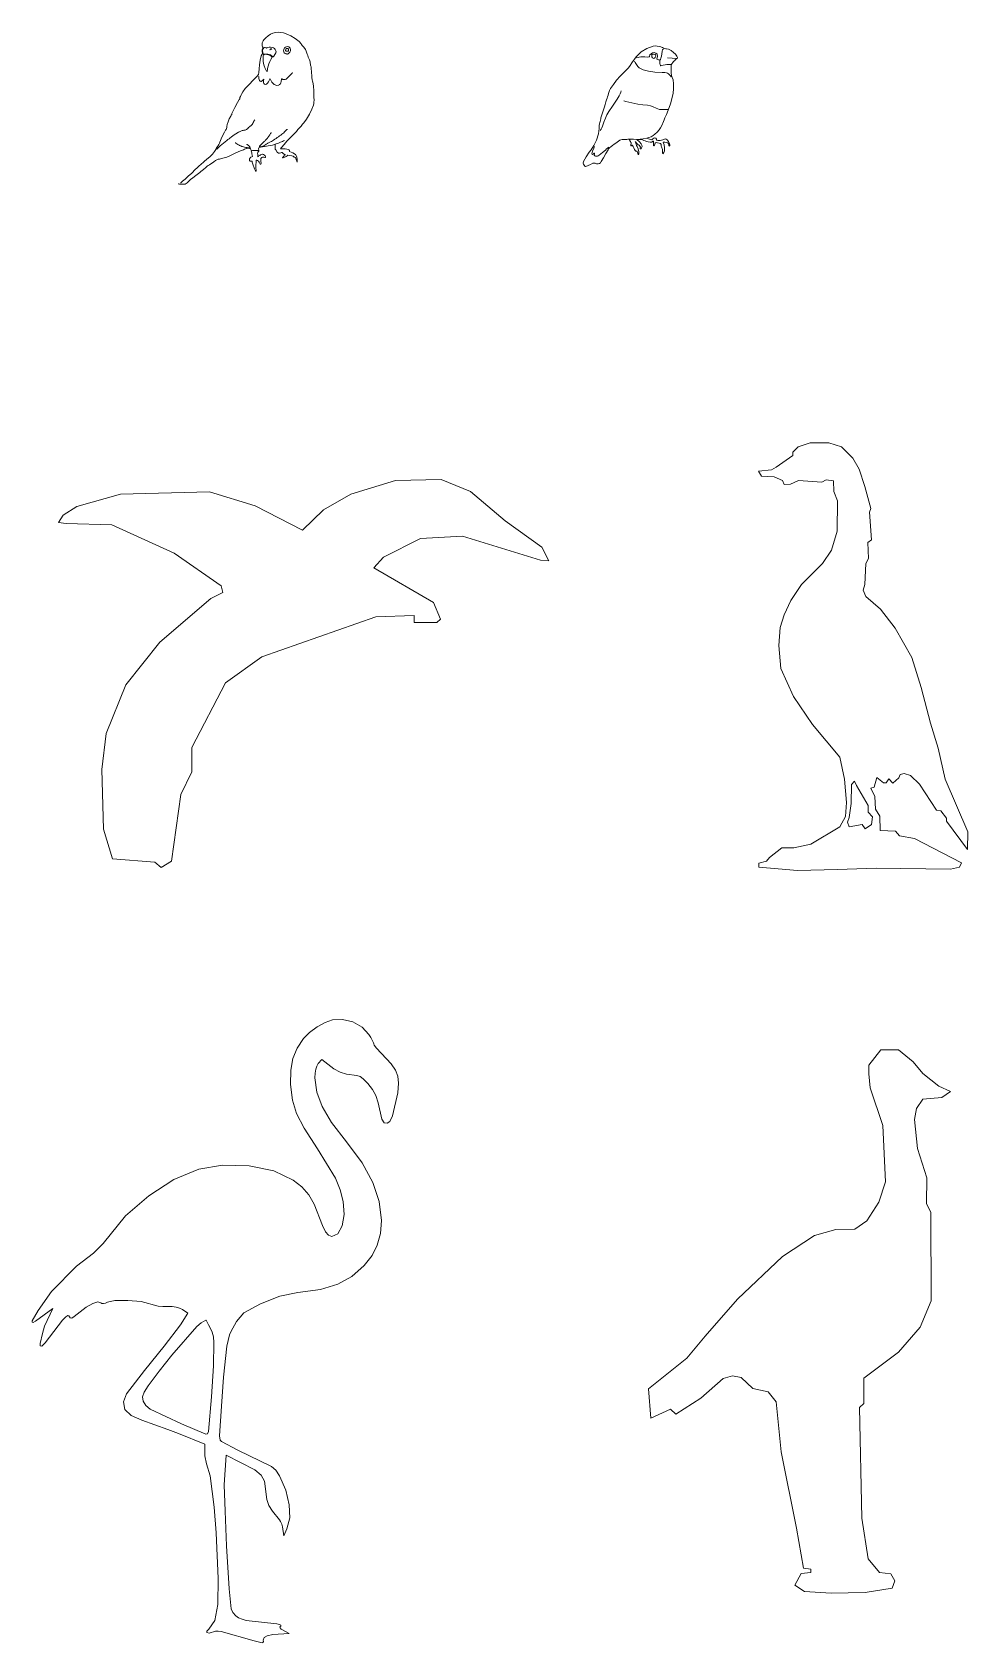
# Model space of a CAD drawing. Header units: millimetres. Extents: x -63086 to 144078, y -129912 to 13382.
# Drawn here: x -53376 to -52391, y -97808 to -96113 of the extents above; entities that cross this region are included whole.
import ezdxf

# ---------------------------------------------------------------- set-up
doc = ezdxf.new("R2010")
doc.units = ezdxf.units.MM
doc.layers.get('0').update_dxf_attribs({"lineweight": 0})
doc.layers.add('展開建具用', color=250, linetype='Continuous', lineweight=9)

# ---------------------------------------------------------------- blocks, each defined once
blk = doc.blocks.new('鳥2（CAD素材.com）')
at = {"color": 0, "linetype": 'ByBlock', "lineweight": -2}
for points in [[(1.8, 15.6), (2.2, 15.8), (2.7, 16.4), (5.5, 19.7), (8.5, 23.1), (11.6, 26.5), (14.7, 29.6), (16.6, 31.5), (18.5, 33.5), (20.1, 35.3), (21.1, 36.4), (22, 37.6), (23.3, 39.1), (24.7, 40.9), (26.1, 42.5), (29, 46.5), (32.1, 51.6), (34.8, 56.8), (36.3, 60.9), (36.7, 62.7), (36.9, 64.3), (37, 66.2), (36.9, 69.6), (36.6, 76.5), (36.3, 80.8), (35.9, 83.9), (35.4, 86.4), (35.1, 87.9), (34.8, 90.1), (34.6, 92.5), (34.4, 94.7), (34.3, 96.9), (34.1, 98.9), (33.9, 100.6), (33.8, 101.3), (33.6, 102), (33.4, 103), (33.2, 104.2), (33, 105.3), (32.8, 106.5), (32.5, 107.7), (32.2, 108.8), (31.8, 109.5), (31.5, 110.3), (30.9, 111.7), (30.3, 113.2), (29.8, 114.8), (28.8, 117.8), (28, 119.5), (27.2, 120.8), (26, 122.4), (25.3, 123.2), (24.6, 124), (23.9, 124.9), (23.5, 125.6), (21.2, 128.1), (17.2, 131.1), (12.5, 133.9), (7.7, 136.2), (4.8, 137.2), (2, 137.7), (-0.8, 137.8), (-3.7, 137.5), (-6.3, 136.8), (-8.8, 135.7), (-11.2, 134.1), (-13.6, 132), (-14.7, 130.9), (-15.8, 129.7), (-16.7, 128.6), (-17.1, 127.9), (-17.6, 126.5), (-17.7, 125), (-17.6, 123.5), (-17.2, 122.6), (-16.9, 122.1), (-16.9, 121.7), (-17, 121.2), (-17.3, 120.5), (-17.6, 119.7), (-17.7, 119), (-17.7, 118.2), (-17.5, 117.2), (-17.3, 116.1), (-17.3, 115.5), (-17.4, 115), (-17.7, 114.6), (-18.6, 113), (-19.6, 108.5), (-20.4, 103.6), (-20.8, 99.2), (-21, 95.5), (-21.6, 93.5), (-23, 91.6), (-26.6, 87.9), (-31.8, 82.6), (-35.6, 78.5), (-38.1, 75.2), (-39.4, 72.7), (-39.8, 71.8), (-40.1, 71), (-40.4, 70.3), (-40.6, 70.1), (-40.8, 70), (-40.9, 69.7), (-40.9, 69.4), (-41, 69), (-41, 68.6), (-41.3, 67.9), (-41.7, 67.1), (-42.1, 66.3), (-43.6, 63.8), (-46.3, 58.6), (-49.2, 52.9), (-49.4, 52.3), (-49.4, 52), (-49.7, 51.3), (-50.2, 50.5), (-50.7, 49.6), (-52.2, 46.6), (-53.5, 43.6), (-54.5, 40.8), (-54.9, 38.6), (-55, 37.4), (-55.3, 36.4), (-55.6, 35.5), (-56.1, 34.6), (-57.3, 32.7), (-58.9, 29.4), (-60.7, 25.7), (-62.2, 22.2), (-62.7, 21), (-63.4, 19.7), (-63.9, 18.6), (-64.4, 18), (-64.8, 17.4), (-65.3, 16.5), (-65.9, 15.5), (-66.4, 14.5), (-67.7, 12.3), (-70, 9.5), (-72.9, 6.6), (-76, 4.1), (-76.9, 3.3), (-77.7, 2.7), (-78.4, 2.1), (-78.6, 1.9), (-78.7, 1.8), (-79.4, 1.2), (-80.1, 0.5), (-81, -0.2), (-82.1, -1.3), (-83.9, -2.9), (-86, -4.9), (-88, -6.8), (-91.8, -10.4), (-95.5, -13.8), (-98.8, -16.8), (-101.5, -19), (-102.2, -19.6), (-102.8, -20.2), (-103.3, -20.7), (-103.4, -20.9)], [(-21.4, 91.4), (-21.1, 91.1), (-21, 89.3), (-20.8, 88), (-20.5, 86.9), (-19.9, 86.2), (-19.2, 86), (-18.8, 86), (-18.3, 86.3), (-17.7, 86.7), (-17.2, 87.1), (-16, 88.3), (-16.1, 86.4), (-16.1, 84.8), (-15.8, 83.7), (-15.2, 83), (-14.3, 82.8), (-13.2, 83.1), (-12, 84.2), (-10.8, 85.6), (-10.1, 87.1), (-9.7, 88.4), (-9.3, 88.9), (-9.1, 88.8), (-8.8, 88), (-7.6, 85.2), (-5, 82.8), (-2.2, 81.6), (-0.1, 82.2), (0.4, 82.7), (0.5, 82.7), (1.8, 83.5), (2.1, 84.5), (2.3, 85.8), (2.4, 86.8), (2.6, 87.7), (2.7, 88.5), (2.8, 88.7), (2.9, 88.7), (3.2, 88.7), (3.5, 88.6), (3.8, 88.4), (4.2, 88.2), (4.7, 88.1), (5.3, 88), (5.9, 88), (6.7, 88.1), (7.5, 88.6), (8.7, 89.5), (10.5, 91.3), (11.8, 92.6), (13, 93.8), (14, 94.9), (14.3, 95.4), (14.2, 95.4)], [(-25.2, 45.6), (-25.4, 45.5), (-25.9, 44.8), (-26.4, 43.9), (-27, 42.9), (-27.6, 41.8), (-28.3, 40.8), (-29, 39.9), (-29.5, 39.4), (-30.1, 39), (-30.9, 38.2), (-31.9, 37.4), (-32.8, 36.6), (-34.1, 35.5), (-34.9, 35), (-35.6, 34.7), (-36.4, 34.7), (-37, 34.7), (-37.8, 34.5), (-38.6, 34.3), (-39.4, 33.9), (-40.1, 33.6), (-40.8, 33.3), (-41.4, 33), (-41.8, 33), (-42.7, 32.7), (-45.4, 31), (-48.1, 29.1), (-50.4, 27.4), (-51.3, 26.6), (-52.5, 25.7), (-53.7, 24.8), (-54.8, 24), (-58.4, 21.1), (-61.9, 18.1), (-65, 15.2), (-65.3, 14.3)], [(14.7, 7.6), (14.8, 7.5), (13.5, 7.8), (9.4, 8.6), (8.6, 7.7), (7.6, 6.9), (6.1, 6.2), (4.5, 5.6), (4, 5.7), (3.9, 5.8), (3.9, 5.9), (4, 5.9), (4.2, 6), (4.4, 6), (4.5, 6.1), (4.5, 6.2), (4.5, 6.3), (4.4, 6.5), (4.6, 6.8), (5, 7.2), (5.4, 7.6), (6.2, 8.2), (6.6, 8.7), (6.5, 9), (6.1, 9.2), (5.8, 9.2), (5.4, 9.5), (4.9, 9.9), (4.5, 10.3), (3.7, 11), (3.3, 11.3), (2.9, 11.3), (2.2, 10.9), (0.7, 10.5), (-0.5, 10.7), (-1.7, 11.7), (-3.4, 13.9), (-3.8, 14.7), (-4.1, 15.4), (-4.1, 16.3), (-4, 17.6), (-3.9, 18.5), (-3.9, 19.3), (-3.8, 19.9), (-3.9, 20), (-3.9, 20), (-4.7, 19.7), (-5.6, 19.4), (-6.6, 19.1), (-8.6, 18.6), (-11.3, 18.1), (-14.7, 17.5), (-19.3, 16.9), (-20.4, 16.6), (-21.1, 16), (-21.4, 15.1), (-21.3, 13.7), (-21.2, 13.2), (-21.3, 12.8), (-21.5, 12.3), (-21.7, 12), (-22.1, 11.5), (-22.3, 11), (-22.4, 10.2), (-22.3, 9.1), (-22.3, 8.3), (-22.2, 7.6), (-22.2, 6.9), (-22.2, 6.8), (-22.1, 6.8), (-21.6, 7.2), (-21, 7.6), (-20.2, 8.1), (-19.4, 8.7), (-18.5, 9.1), (-17.7, 9.5), (-17.2, 9.6), (-16.2, 9.3), (-15.2, 8.6), (-14.4, 7.7), (-14.2, 6.8), (-14.2, 6.3), (-14.4, 6.1), (-14.9, 6), (-15.9, 6.2), (-16.8, 6.3), (-17.4, 6.2), (-17.9, 6), (-18.5, 5.5), (-18.9, 4.9), (-19.2, 4.3), (-19.2, 3.5), (-18.9, 2), (-18.7, -0.3), (-19.1, -1.1), (-19.8, -0.9), (-20.8, 1), (-21.5, 2), (-22.4, 2.8), (-23.4, 3.3), (-24, 3.1), (-24, 2.9), (-24, 1.6), (-23.9, 0.1), (-24.4, -0.7), (-24.2, -3), (-24.2, -4.9), (-24.1, -7.6), (-24.1, -8.3), (-24.3, -8.4), (-24.8, -8), (-25.8, -6.1), (-27.4, -1.2), (-28.2, 1.1), (-28.2, 1.8), (-28.4, 2.1), (-28.7, 2.2), (-29.5, 2.2), (-30.2, 2.2), (-30.6, 2.4), (-30.8, 2.8), (-30.9, 3.6), (-30.9, 4.5), (-30.7, 5.1), (-30.3, 5.5), (-29.4, 6.2), (-27.9, 7.2), (-28.4, 9.8), (-28.6, 10.9), (-28.9, 11.8), (-29.1, 12.5), (-29.2, 12.8), (-29, 13.1), (-27.8, 13.4), (-26.1, 13.5), (-24.1, 13.5), (-21.8, 13.3), (-21.8, 13.6)], [(-106, -21.8), (-105.6, -21.9), (-104.5, -22), (-102.3, -22.1), (-98.7, -22.2), (-96.7, -20.7), (-95.9, -20), (-95.1, -19.3), (-94.4, -18.6), (-94, -18.2), (-93, -17.2), (-90.7, -15.4), (-87.5, -12.9), (-83.4, -9.8), (-82.1, -8.8), (-80.7, -7.7), (-79.5, -6.6), (-78.6, -5.8), (-77.7, -5.1), (-76.6, -4.2), (-75.4, -3.3), (-74.4, -2.6), (-73.2, -1.9), (-71.7, -0.8), (-70, 0.3), (-68.5, 1.4), (-66.6, 2.8), (-65.3, 3.6), (-64.1, 4.1), (-62.7, 4.4), (-59, 5.2), (-54.9, 6.5), (-50.9, 8.1), (-47.4, 9.8), (-45.3, 10.9), (-42.9, 12), (-40.3, 13.1), (-37.2, 14.2), (-36.1, 14.7), (-35.1, 15.1), (-34.2, 15.4), (-33.9, 15.6), (-33.6, 15.7), (-33.1, 15.8), (-32.5, 15.8), (-31.8, 15.7), (-30.9, 15.5), (-30.4, 15.3), (-30, 15), (-29.7, 14.5), (-29.3, 13.7)], [(11.2, 12.3), (11.2, 12.7), (11.1, 13.3), (10.9, 13.7), (10.8, 13.9), (9.9, 14.4), (8.5, 14.8), (6.7, 15.1), (4.7, 15.1), (1.6, 15)], [(14.8, 7.5), (14.9, 7.3), (15.3, 6.9), (15.6, 6.6), (16.1, 6.4), (16.4, 6.4), (16.9, 6.2), (17.3, 5.9), (17.7, 5.1), (18.2, 3.8), (19.1, 1.2), (19.1, 3.6), (18.7, 6.7), (17.3, 9.1), (14.8, 11), (11.2, 12.4)]]:
    blk.add_lwpolyline(points, dxfattribs=at)
for points in [[(-5.8, 121.4), (-4.8, 120.6), (-3.9, 119.5), (-3.2, 118.2), (-3, 117.1), (-3.2, 116), (-4.2, 114.3), (-5.3, 112.7), (-6, 112.1), (-6.3, 112.1), (-6.8, 112.2), (-7.2, 112.5), (-7.7, 112.9), (-9, 113.9), (-10.2, 114.5), (-11.6, 114.8), (-13.7, 114.9), (-16.5, 114.9), (-17, 117), (-17.2, 118.2), (-17.3, 119), (-17.1, 119.6), (-16.7, 120.4), (-16, 121.3), (-15.1, 121.8), (-14.3, 121.9), (-13.7, 121.5), (-13.5, 121.3), (-13.1, 121.2), (-12.6, 121.3), (-11.7, 121.7), (-10.2, 122.1), (-8.7, 122.1), (-7.2, 121.9)], [(-9.2, 119.8), (-9.7, 119.4), (-9.6, 119.3), (-9.5, 119.3), (-8.7, 119.6), (-7.8, 119.9), (-7.4, 120.2), (-7.5, 120.3), (-7.9, 120.4), (-8.1, 120.3), (-8.5, 120.2), (-8.9, 120)], [(6.9, 122.1), (6, 121.5), (5.5, 120.7), (5.1, 119.7), (5, 118.4), (5.2, 117.2), (5.7, 116.1), (6.5, 115.4), (7.4, 115.2), (7.7, 115.1), (8.1, 115.1), (8.5, 115), (8.8, 114.9), (9.2, 114.9), (9.6, 115.1), (10.2, 115.5), (10.8, 116.1), (11.5, 117), (12, 117.6), (12.2, 118.3), (12.2, 119.2), (11.8, 121.1), (10.6, 122.3), (8.9, 122.7)], [(7.5, 120.2), (7.3, 119.9), (7.2, 119.5), (7.1, 119.1), (7.1, 118.7), (7.2, 118.2), (7.5, 117.9), (7.9, 117.8), (8.6, 117.8), (9.5, 117.8), (9.8, 118), (10, 118.3), (10, 119.2), (10, 119.9), (9.9, 120.3), (9.6, 120.6), (9, 120.7), (8.6, 120.7), (8.1, 120.6), (7.7, 120.4)], [(-10, 113.9), (-9.6, 113.7), (-9.1, 113.3), (-8.6, 112.9), (-8.1, 112.5), (-7.1, 111.5), (-8.4, 109.3), (-9.7, 106.9), (-10.7, 104.5), (-11.4, 102.1), (-11.9, 99.5), (-12, 98.3), (-12.2, 97.3), (-12.4, 96.5), (-12.5, 96.4), (-13.1, 96.7), (-14.4, 99.7), (-15.6, 102.6), (-16.1, 104.8), (-16.4, 107.2), (-16.5, 110.2), (-16.5, 112.9), (-16.3, 113.8), (-16.1, 114), (-15.8, 114.2), (-15.5, 114.4), (-15.2, 114.5), (-14.1, 114.6), (-12.6, 114.5), (-11, 114.2)]]:
    blk.add_lwpolyline(points, close=True, dxfattribs=at)
for points in [[(8.9, 35.5, 0.067955), (8.8, 35.5, 0.343991), (8.7, 35.5, 0.027355), (8.3, 35.3, 0.027977), (7.8, 34.9, 0.016966), (7.3, 34.4, -0.035591), (4.2, 31.4, -0.014432), (-0.5, 27.8, -0.014493), (-5.6, 24.3, -0.02311), (-10.1, 21.7, 0.004946), (-11.5, 21, 0.006216), (-12.7, 20.3, 0.005049), (-13.8, 19.7, 0.048078), (-14.2, 19.4, -0.07726), (-15.8, 18.3, -0.039091), (-18, 17.5, -0.038893), (-20, 17.1, -0.448419), (-20.6, 17.6, -0.170565), (-20.5, 17.8, -0.012422), (-20, 18.4, -0.016228), (-19.4, 19, -0.011528), (-18.7, 19.7, 0.007819), (-15.9, 22.3, 0.016129), (-13.8, 24.4, 0.018733), (-12.1, 26.4, 0.015782), (-10.4, 28.7, 0.005192), (-9.6, 30, 0.008509), (-8.9, 31.1, 0.002925), (-8.3, 32.1, 0.16671), (-8.3, 32.2)], [(-33.7, 19.9, 0.28724), (-33.7, 19.8, 0.127106), (-33.4, 19.5, 0.014717), (-32.5, 19, -0.074287), (-31.7, 18.5, -0.032398), (-30.9, 17.5, -0.025855), (-30.2, 16.6, -0.352991), (-30.2, 16.2, -0.234355), (-30.7, 16, -0.003919), (-33.5, 16.4, -0.010693), (-36.2, 16.9, -0.019965), (-38.5, 17.4, -0.032952), (-39.5, 17.8, -0.01424), (-40.7, 18.4, -0.014019), (-42, 19.1, -0.018055), (-43.2, 19.8, 0.00406), (-45.3, 21.1, 0.05994), (-45.9, 21.4)], [(5.8, 23.9, 0.010053), (4.8, 23.4, -0.025586), (0.8, 21.6, -0.014394), (-3.9, 20, -0.014394)]]:
    blk.add_lwpolyline(points, format="xyb", dxfattribs=at)
blk = doc.blocks.new('鳥3（CAD素材.com）')
at = {"color": 0, "linetype": 'ByBlock', "lineweight": -2}
for points in [[(6.2, 109.5), (4.9, 110.1), (2.1, 111.1), (-0.4, 111.6), (-2.7, 111.8), (-4.9, 111.5), (-11.3, 109.3), (-17.3, 105.5), (-22.7, 100.3), (-27.1, 94.1), (-28.9, 91.2), (-30.6, 88.9), (-32.8, 86.6), (-35.9, 83.6), (-39.6, 79.9), (-43.3, 75.7), (-46.7, 71.4), (-49.7, 67), (-50.1, 66.2), (-50.6, 65.1), (-51.1, 63.9), (-51.5, 62.8), (-51.8, 61.6), (-52.3, 60), (-52.8, 58.4), (-53.3, 56.9), (-53.8, 55.2), (-54.5, 52.9), (-55.3, 50.3), (-55.9, 47.9), (-56.6, 45.6), (-57.3, 43.4), (-58, 41.5), (-58.5, 40.3), (-58.9, 39.4), (-59.3, 38.3), (-59.6, 37.1), (-59.8, 36.1), (-60, 35.1), (-60.3, 33.8), (-60.7, 32.4), (-61, 31.2), (-61.3, 29.9), (-61.6, 28.2), (-61.7, 26.5), (-61.8, 25), (-62.5, 19.2), (-64.3, 12.8), (-67.1, 6.9), (-70.2, 2.6), (-72.3, -0.1), (-75.3, -4.9), (-78.1, -9.9), (-78.6, -11.6), (-78.3, -12.5), (-77.6, -13.7), (-76.7, -14.8), (-76, -15.1), (-75.6, -15), (-73.3, -14), (-70.9, -12.8), (-68.4, -11.6), (-67.9, -11.5), (-67.3, -11.5), (-66.6, -11.5), (-66, -11.7), (-64.3, -12.2), (-62.7, -12.2), (-61.4, -11.9), (-60.4, -11.2), (-59.5, -9.9), (-57.1, -5.9), (-54.5, -1.5), (-52.3, 2.6), (-51.7, 3.4), (-50.6, 4.6), (-49.1, 5.9), (-47.6, 7.1), (-46, 8.3), (-44.2, 9.5), (-42.6, 10.7), (-41.4, 11.6), (-40, 12.5), (-38.8, 13), (-37.4, 13.3), (-35.4, 13.4), (-33.9, 13.5), (-32.5, 13.5), (-31.3, 13.6), (-30.5, 13.7), (-30, 13.8), (-29.7, 13.8), (-29.6, 13.6), (-29.6, 13.4), (-29.7, 13.1), (-29.5, 12.5), (-29.2, 11.9), (-28.8, 11.2), (-28.2, 10.3), (-28, 9.7), (-28, 9), (-28.2, 8.2), (-28.4, 7.3), (-28.2, 6.8), (-27.8, 6.8), (-27.3, 7.4), (-27, 7.5), (-26.5, 6.9), (-25.9, 6), (-25.1, 4.5), (-24.3, 2.9), (-23.6, 1.8), (-23, 1.1), (-22.5, 1), (-22, 0.9), (-21.6, 0.6), (-21.4, 0), (-21.1, -0.9), (-21, -1.6), (-20.7, -2.2), (-20.4, -2.6), (-20.2, -2.8), (-19.7, -2.2), (-20, 0.5), (-20.7, 3.5), (-21.7, 5.9), (-22.2, 7.1), (-22.8, 8.3), (-23.2, 9.4), (-23.4, 10.1), (-23.6, 10.8), (-23.4, 10.8), (-23.1, 10.6), (-22.3, 9.4), (-21.7, 8.7), (-21.1, 8.1), (-20.5, 7.7), (-20.2, 7.6), (-19.5, 7.5), (-18.7, 6.5), (-18.2, 5.3), (-18.3, 4.3), (-18.4, 3.7), (-18.1, 3.4), (-17.5, 3.7), (-17, 4.5), (-16.5, 6), (-16.6, 7.4), (-17.4, 8.9), (-19.1, 10.8), (-21.9, 13.5), (-19.4, 13.5), (-18.3, 13.4), (-17.2, 13.3), (-16.1, 13), (-15.4, 12.7), (-14.5, 12.3), (-13.2, 11.9), (-11.7, 11.4), (-10.2, 11), (-8.1, 10.6), (-7, 10.5), (-6.3, 10.6), (-5.6, 11.1), (-5, 11.6), (-4.8, 11.6), (-4.6, 11.3), (-4.6, 10.4), (-4.5, 9.7), (-4.5, 8.9), (-4.5, 8.2), (-4.5, 7.7), (-4.3, 7), (-4, 6.8), (-3.5, 7.3), (-3, 8.5), (-2.6, 9.6), (-2.2, 10), (-1.5, 10.1), (-0.2, 10), (1.6, 9.6), (2.8, 9), (3.5, 8.2), (3.7, 7), (3.8, 6.4), (4, 5.6), (4.2, 4.6), (4.6, 3.8), (4.9, 2.9), (5.1, 1.9), (5.1, 0.9), (5.1, 0.1), (5, -1.1), (5.3, -1.6), (5.9, -1.5), (6.5, -0.5), (7, 1.3), (7.1, 4.6), (6.8, 7.8), (6.2, 9.5), (5.7, 10.3), (5.7, 10.6), (6, 10.7), (7.6, 10.5), (9.3, 10.2), (10.5, 9.7), (11.3, 8.9), (11.6, 7.9), (11.6, 7.4), (11.7, 7), (11.9, 6.7), (12.1, 6.5), (12.6, 6.7), (12.7, 7.9), (12.2, 9.7), (11.4, 11.3), (10.1, 13), (9, 13.8), (7.8, 13.9), (6.3, 13.3), (5.3, 13), (4, 12.6), (2.7, 12.4), (1.5, 12.4), (0, 12.4), (-0.8, 12.6), (-1.2, 13), (-1.4, 13.6), (-1.9, 14.6), (-3, 15.1), (-4.2, 14.9), (-5.2, 14), (-5.9, 13.3), (-6.4, 13.1), (-7.1, 13.2), (-8.8, 13.8), (-11.5, 14.8), (-9.3, 15.5), (-6.9, 16.3), (-4.9, 17.4), (-3, 18.9), (-0.7, 21.1), (1.6, 23.7), (3, 25.7), (4.3, 28.1), (6, 32.3), (6.8, 34.2), (7.6, 36.3), (8.4, 38.1), (9.1, 39.5), (11, 44.2), (13.3, 50.9), (15.3, 57.7), (16.3, 62.2), (16.8, 66.8), (16.7, 71.8), (16.2, 76.1), (15.2, 78.6), (14.7, 79.7), (14.4, 81), (14.3, 83), (14.2, 86.2), (14.2, 92.1), (16.8, 95.4), (17.9, 96.6), (18.9, 97.7), (19.8, 98.4), (20.3, 98.6), (20.9, 98.9), (21, 99.7), (20.3, 101), (18.8, 103), (16.8, 105), (14.2, 106.9), (11.5, 108.3), (9.4, 108.7), (8.7, 108.8), (7.6, 109.1), (6.2, 109.5)], [(1.4, 97.3), (0.9, 97.3), (0.1, 97.6), (-0.6, 97.9), (-0.9, 98.3), (-0.9, 98.7), (-0.7, 99.2), (-0.1, 101.2), (-0.5, 103.1), (-1.9, 104.3), (-3.9, 104.8), (-5.5, 104.5), (-7, 103.5), (-8.2, 102.3), (-8.6, 101), (-8.8, 100.5), (-9.4, 100.2), (-10.6, 100.1), (-13.5, 100.2), (-15.6, 100.2), (-17.6, 100.2), (-19.4, 100), (-20.6, 99.8), (-22.6, 99.2)], [(14.4, 92.3), (11.4, 92.4), (9.6, 92.3), (7.8, 92.1), (5.9, 91.7), (3.9, 91.1), (3.3, 91), (2.9, 91.2), (2.6, 91.9), (2.3, 93.5), (2.2, 94.9), (2.2, 95.9), (2.4, 96.8), (2.8, 97.6), (3.3, 98.8), (3.9, 100.9), (4.3, 103.4), (4.6, 106.1), (4.7, 106.7), (4.9, 107.3), (5.1, 107.8), (5.4, 108.1), (6, 108.4)], [(-24.3, 95.7), (-23.9, 94.5), (-22.5, 92.2), (-20.8, 90.1), (-19.5, 88.9), (-15.3, 86.8), (-9.6, 85.2), (-2.9, 84.2), (4.6, 83.8), (7.5, 83.7), (9.1, 83.5), (10.2, 83.1), (11.4, 82.4), (13.4, 80.4), (14.1, 79.3)], [(20, 98.6), (10.3, 99.4)], [(-38.4, 64.6), (-38.4, 64.7), (-38.4, 64.7), (-38.7, 63.3), (-39.4, 61.5), (-40.5, 59.3), (-42.7, 55.8), (-47.6, 48.6), (-51.5, 42.7), (-53.6, 39.2), (-55.1, 35.9), (-56.7, 31.5), (-57.4, 29.5), (-58.3, 27.4), (-59, 25.5), (-59.7, 24.4), (-60.6, 22.8)], [(10.6, 45.2), (10.6, 45.1), (6.1, 45), (3.4, 44.9), (1.8, 45.1), (0.3, 45.5), (-1.7, 46.4), (-4.9, 47.9), (-7.7, 48.8), (-10.9, 49.4), (-15.6, 49.9), (-20.8, 50.6), (-27.3, 51.8), (-33.5, 53.3), (-35.5, 53.9)], [(-51.6, 5.2), (-51.6, 5.2), (-52.8, 4.4), (-53.7, 3.7), (-53.9, 3.4), (-55.1, 2.3), (-58.3, -0.4), (-61.6, -3), (-62.8, -3.8), (-63.4, -4.1), (-64.2, -4.2), (-64.9, -4.3), (-65.5, -4.2), (-66.2, -3.9), (-66.6, -3.6), (-66.8, -3.2), (-66.7, -2.4), (-66.5, -1.4), (-66.7, -1.1), (-67, -1.2), (-67.7, -1.9), (-68.1, -2.2), (-68.5, -2.4), (-68.8, -2.5), (-69.1, -2.5), (-69.3, -1.9), (-68.5, 1), (-67.4, 4.2), (-66.7, 5.9)], [(-11.5, 14.8), (-15.4, 14), (-21.9, 13.5), (-25.5, 13.7), (-28.3, 13.8), (-30, 13.8)]]:
    blk.add_lwpolyline(points, dxfattribs=at)
blk.add_lwpolyline([(-6, 102.7, 0.165165), (-6.3, 102, 0.066486), (-6.3, 100.9, 0.064819), (-6, 99.9, 0.121658), (-5.5, 99.2, 0.210071), (-4, 98.7, 0.176754), (-2.6, 99.5, 0.175999), (-2, 101, 0.208972), (-2.5, 102.4, 0.118199), (-3.2, 102.9, 0.057074), (-4.3, 103.1, 0.057775), (-5.3, 103, 0.161711)], format="xyb", close=True, dxfattribs=at)
blk = doc.blocks.new('動物（CAD素材.com）6b5ac341')
at = {"color": 0, "linetype": 'ByBlock'}
blk.add_lwpolyline([(-190, 184.3), (-169.2, 193.7), (-163.5, 188.4), (-137.5, 205.5), (-113.9, 225.9), (-104.1, 228.7), (-94.7, 227.1), (-82.5, 215.7), (-66.6, 212), (-58, 201.4), (-52.8, 148.9), (-36.5, 68.6), (-29.3, 26.5), (-21.6, 25.3), (-21.6, 22), (-31.8, 20.8), (-38.3, 8.6), (-28.1, 2), (0, 0), (35.8, 0.8), (64, 5.3), (66.8, 13), (62.7, 20.4), (50.9, 22), (38.7, 36.3), (32.2, 79), (29.7, 195.5), (34.2, 199.6), (34.2, 226.5), (70.9, 253.8), (93.7, 280.2), (105.1, 307.9), (104.7, 400.8), (100.2, 410.2), (100.6, 437.1), (90.8, 468), (87.6, 498.6), (89.6, 510.4), (96.5, 520.2), (116.5, 521.8), (125.5, 528.3), (113.2, 533.6), (96.5, 547.1), (86.4, 559.3), (70.9, 571.9), (52.1, 571.9), (39.5, 556), (39.5, 546.6), (41.1, 532), (54.2, 492.5), (57, 433), (50.1, 411.8), (37.5, 391.9), (24.8, 383.3), (4.9, 382.9), (-17.5, 376.4), (-51.3, 354.4), (-98.6, 309.6), (-132.8, 270.5), (-151.9, 247.3), (-192.5, 215.3)], close=True, dxfattribs=at)
blk = doc.blocks.new('動物（CAD素材.com）a178323a')
at = {"color": 0, "linetype": 'ByBlock'}
for points in [[(-103.1, 1.6), (-62.4, -2), (-20.3, -0.7), (20.3, 0.7), (98.5, -0.3), (108, 1.6), (110.3, 6.2), (60.7, 31.8), (45, 34.5), (40.7, 39.7), (24.6, 40.4), (24.3, 55.5), (19.7, 62.7), (19, 76.1), (14.8, 84.7), (18.1, 85.7), (21, 96.2), (28, 90.4), (30.9, 90.4), (33.7, 94.5), (37.9, 89.9), (44.4, 95.6), (45.7, 99.3), (49.9, 100.2), (56.5, 98.2), (65.9, 89.1), (84, 61.7), (88.4, 61), (94.5, 53.2), (94.5, 49.9), (116.6, 20.1), (116.8, 38.7), (93, 94.3), (85.6, 126.9), (77.5, 153.2), (67.8, 190.6), (58, 222.5), (40.3, 253.2), (24.9, 273.1), (9.6, 286.6), (6.8, 293.2), (8.3, 299.3), (9.6, 321.2), (12.3, 326.4), (11.6, 343.5), (15.5, 346.1), (13.3, 375.2), (14.7, 379), (8.3, 402.4), (2.6, 420.5), (-4.2, 432.1), (-16, 443.9), (-29.3, 448.3), (-49.2, 448.3), (-61.9, 444.2), (-67.4, 438.3), (-67.4, 434.8), (-84.9, 422.7), (-89.9, 419.7), (-103.7, 418.6), (-100.4, 413.3), (-87.1, 412.4), (-78.3, 408.7), (-76.6, 404.3), (-70, 404.6), (-61.3, 408.7), (-36.8, 407), (-32.2, 409.2), (-24.7, 408.3), (-24.1, 397.1), (-20.3, 387.3), (-20.6, 355.3), (-26.5, 335.2), (-36.3, 321.4), (-58.2, 299.3), (-69.6, 282.3), (-76.4, 267.2), (-80.7, 253.8), (-82, 234.8), (-80.1, 210.9), (-66.7, 181.2), (-46.6, 151.8), (-17.9, 117.5), (-13.1, 94.3), (-10.9, 69.6), (-11.8, 55.1), (-17.9, 44), (-48.4, 25.8), (-66.3, 22.1), (-78.8, 22.1), (-91.9, 11.8), (-95.2, 8.1), (-103.1, 5.9)], [(-5.5, 88.6), (-5.9, 68.5), (-7.9, 53.8), (-9.8, 49), (-7.9, 44), (5.7, 46.4), (8.8, 42), (15.3, 46.6), (16.6, 54.7), (11.8, 59.5), (11.8, 66.5), (-0.2, 87.5), (-2.6, 92.3)]]:
    blk.add_lwpolyline(points, close=True, dxfattribs=at)
blk = doc.blocks.new('動物（CAD素材.com）60e6424a')
at = {"color": 0, "linetype": 'ByBlock'}
blk.add_lwpolyline([(-113.9, 364.3), (-118.7, 356.5), (-110.9, 355.4), (-62.8, 354.3), (3, 324.2), (52.3, 290), (54.1, 283), (41.6, 276.8), (-12, 230.8), (-48.1, 185.6), (-68.7, 134.5), (-73.4, 96.6), (-71.6, 33.7), (-62, 2.5), (-17.4, -0.8), (-10.8, -6.6), (0, 0), (10.1, 70.5), (21.5, 94.3), (21.5, 119.9), (57.1, 187.8), (95.1, 215.1), (215.1, 257.3), (255.6, 258.9), (255.6, 251.5), (279.6, 251.5), (283.3, 254.8), (275.9, 272.4), (213.1, 308.8), (223.4, 320.2), (262.3, 339.7), (306.4, 342.3), (388.8, 316.9), (397.5, 316.1), (390.2, 330.8), (351.6, 358.4), (314.8, 389.3), (283.9, 401.8), (235.8, 400.7), (189.1, 386.3), (160, 370.1), (138, 348.5), (88.3, 374.2), (40.2, 388.9), (-53.6, 386.3), (-99.5, 373.5)], close=True, dxfattribs=at)
blk = doc.blocks.new('動物（CAD素材.com）e732f9de')
at = {"color": 0, "linetype": 'ByBlock', "lineweight": -2}
for points in [[(99.947622, 648.716375), (92.275118, 646.066613), (83.652658, 641.293827), (75.538898, 635.378421), (69.390292, 629.216111), (62.55179, 619.070791), (58.163448, 608.254785), (55.971166, 595.812359), (55.738784, 580.714129), (57.662326, 564.322611), (61.909008, 550.272749), (69.869076, 534.831669), (84.074632, 513.145193), (103.009662, 482.140053), (107.950714, 469.917925), (111.062148, 457.454775), (112.042538, 443.777263), (109.95311, 431.813459), (105.353766, 423.631653), (99.019788, 420.714129), (95.608708, 421.981637), (92.445928, 425.720195), (89.176688, 432.398111), (80.667344, 454.814507), (74.750278, 464.662837), (67.409488, 473.051875), (58.519032, 480.195479), (38.186444, 489.832091), (11.966774, 495.225061), (-15.811582, 495.923269), (-40.927382, 491.466175), (-67.056642, 480.667181), (-93.664532, 463.633729), (-117.99851, 442.430451), (-141.581322, 413.542961), (-151.63429, 403.223159), (-169.546578, 389.533847), (-195.87564, 362.890601), (-210.174534, 342.864323), (-216.228178, 332.043059), (-216.33886, 330.581683), (-215.485246, 330.190315), (-212.757384, 331.495777), (-194.706614, 345.062143), (-203.283258, 326.499619), (-205.6529, 318.714129), (-208.000432, 308.214129), (-207.799544, 305.682569), (-206.267124, 305.264705), (-202.647316, 308.669947), (-184.293438, 332.628913), (-180.805012, 336.160265), (-178.913106, 337.487065), (-177.79373, 337.347525), (-177.081436, 336.132875), (-176.20217, 334.962459), (-174.727466, 334.922961), (-172.083594, 336.515885), (-159.378614, 346.458055), (-152.619058, 350.263259), (-147.27731, 351.898259), (-144.093152, 350.890939), (-142.902642, 350.212293), (-141.302118, 350.083367), (-139.302274, 350.520895), (-136.91883, 351.538725), (-129.429958, 353.498873), (-115.600288, 353.538139), (-101.504136, 352.320519), (-83.607294, 347.556513), (-78.637184, 347.004963), (-68.960472, 346.921135), (-64.753348, 346.401187), (-61.181676, 345.363333), (-58.093552, 343.777373), (-52.619378, 340.190555), (-60.25132, 327.900581), (-77.427452, 305.483463), (-97.92951, 279.796969), (-117.205812, 254.983147), (-120.29691, 246.546593), (-118.660704, 238.731879), (-112.096644, 232.186425), (-101.085122, 227.485175), (-73.578582, 217.696031), (-62.216342, 213.260623), (-34.716342, 202.300471), (-34.499172, 189.955771), (-32.868748, 181.392971), (-28.877396, 168.749117), (-24.66114, 136.014651), (-22.794572, 108.697857), (-20.503596, 60.757205), (-21.011532, 33.409133), (-23.955964, 16.629243), (-30.234416, 7.582621), (-32.534802, 5.343921), (-32.319416, 3.865355), (-30.113734, 3.398281), (-23.220456, 5.341607), (-20.42785, 5.452335), (-17.386812, 4.890785), (17.386812, -4.890785), (25.621074, -6.892501), (26.592308, -6.592181), (27.026768, -5.698733), (26.911606, -4.026097), (27.78618, -1.411995), (31.061762, 0.552597), (37.05293, 1.877209), (54.283658, 2.874279), (45.85419, 7.581101), (44.630386, 8.787543), (44.529608, 9.805683), (45.325522, 10.740001), (45.406332, 11.482423), (44.156064, 12.231911), (41.1576, 12.939441), (9.05151, 16.650261), (4.610618, 17.859409), (0.89279, 19.485831), (-2.091528, 21.529533), (-5.091686, 24.966533), (-6.78667, 28.918901), (-8.891002, 49.877467), (-11.642618, 95.296767), (-13.345856, 131.593299), (-14.13149, 159.425395), (-12.217372, 190.513139), (17.970932, 174.978157), (24.771026, 169.583199), (28.110628, 163.299575), (30.841938, 143.763903), (32.788756, 137.556517), (36.51653, 131.492339), (44.073694, 122.351059), (45.253612, 120.593603), (46.36522, 118.026293), (47.251896, 115.138761), (48.493388, 105.714129), (51.888522, 113.149891), (54.820378, 124.546887), (54.359258, 138.449539), (50.667614, 153.643191), (43.941966, 168.908699), (40.105454, 174.633303), (35.711752, 178.613793), (0.059076, 196.021071), (-16.948846, 205.005419), (-18.28985, 206.546535), (-18.977312, 210.877573), (-17.08233, 242.043927), (-14.907408, 272.600473), (-11.521, 305.168351), (-8.670464, 317.212631), (-7.069838, 320.474193), (-1.150908, 331.237835), (6.4249, 340.266741), (23.856022, 350.041525), (44.344692, 358.009187), (63.283658, 361.745551), (87.177102, 365.098017), (105.491934, 370.502839), (120.290398, 378.614277), (133.32118, 390.135939), (141.452136, 400.691049), (147.015904, 411.722551), (150.215354, 423.823595), (151.283658, 437.578483), (149.04835, 457.594381), (142.426336, 477.590303), (131.069844, 498.273075), (114.584752, 520.386233), (98.861428, 540.735177), (88.78962, 557.502553), (83.179546, 572.587609), (81.283658, 587.562455), (81.497454, 592.613929), (82.158488, 596.743243), (83.275106, 600.078479), (84.875574, 602.706821), (88.46749, 607.142649), (101.208812, 597.167011), (107.898948, 593.579665), (114.465792, 591.436125), (125.431012, 590.326985), (128.825146, 589.133925), (132.200506, 586.664557), (136.903038, 581.895399), (141.910428, 575.605475), (145.350698, 569.294895), (147.888368, 561.520441), (151.808506, 544.198789), (154.376234, 540.545591), (157.329792, 539.910349), (160.252968, 541.917359), (163.16505, 547.732623), (168.537546, 572.040941), (169.27048, 582.108939), (168.493902, 589.641067), (166.193482, 595.807009), (161.535968, 602.339137), (146.074284, 618.951987), (143.730072, 622.027925), (143.283658, 623.407755), (143.000982, 624.750991), (140.156076, 630.214055), (138.215574, 633.243945), (130.935778, 640.944143), (121.157424, 646.524587), (110.321036, 649.279013)], [(-28.918276, 324.652541), (-26.911116, 319.991621), (-25.63015, 315.121647), (-24.934458, 309.335099), (-25.296862, 284.622069), (-27.706692, 251.826733), (-30.624276, 215.442135), (-31.745128, 213.018677), (-33.520736, 212.676475), (-59.020788, 223.640391), (-92.219698, 239.123475), (-96.853234, 242.862253), (-99.54429, 247.262477), (-100.10849, 252.077373), (-98.598876, 257.027847), (-94.388998, 263.702723), (-82.734622, 279.032883), (-69.355138, 295.990873), (-43.14055, 326.135491), (-38.464406, 329.777357), (-33.418276, 332.578769), (-33.23806, 332.520731), (-30.550888, 327.733937)]]:
    blk.add_lwpolyline(points, close=True, dxfattribs=at)

msp = doc.modelspace()

# ---------------------------------------------------------------- block references
at = {"layer": '展開建具用', "ltscale": 10}
for name, p in [('鳥2（CAD素材.com）', (-53116.3804, -96250.7548)), ('鳥3（CAD素材.com）', (-52717.554, -96239.1842)), ('動物（CAD素材.com）a178323a', (-52507.9101, -96993.3692)), ('動物（CAD素材.com）60e6424a', (-53229.5905, -96985.5651)), ('動物（CAD素材.com）e732f9de', (-53159.7917, -97801.1885)), ('動物（CAD素材.com）6b5ac341', (-52534.8168, -97755.9653))]:
    msp.add_blockref(name, p, dxfattribs=at)

doc.saveas('drawing.dxf')
